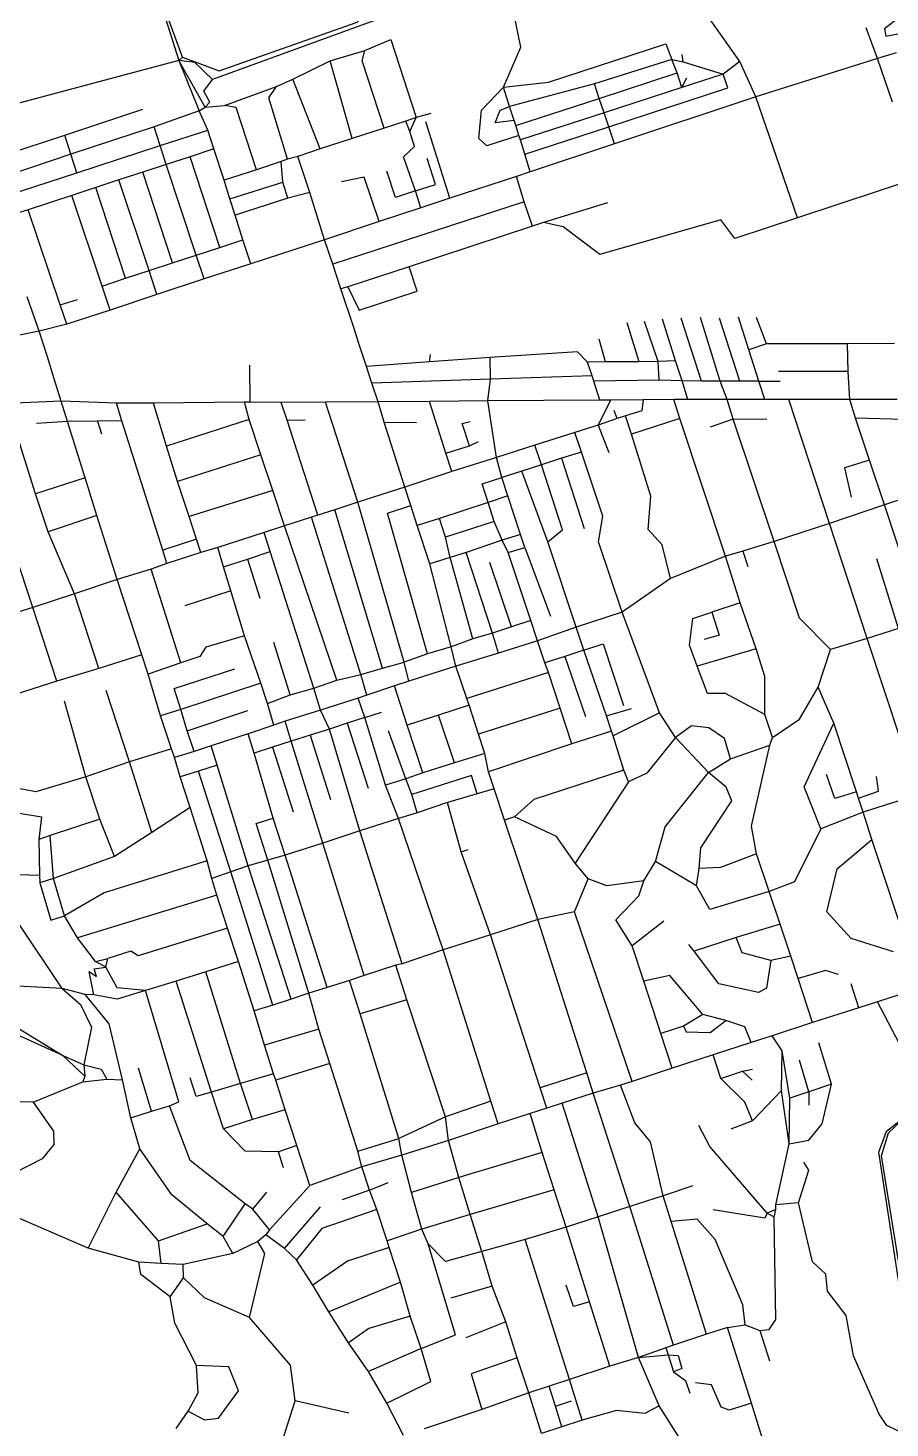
# Model space of a CAD drawing. Header units: metres. Extents: x 609554 to 651406, y 4826501 to 4857446.
# Drawn here: x 621570 to 623561, y 4833481 to 4836714 of the extents above; entities that cross this region are included whole.
import ezdxf

# ---------------------------------------------------------------- set-up
doc = ezdxf.new("R2010")
doc.units = ezdxf.units.M

msp = doc.modelspace()

# ---------------------------------------------------------------- linework, layer by layer
at = {"layer": 'ROADS'}
for points in [[(621845.3, 4836867.2), (621918.2, 4836639.3)], [(621926.6, 4836646.9), (621845.3, 4836867.2)], [(623213.8, 4836636.4), (623144.8, 4836733.6), (623113.9, 4836881.4)], [(621926.6, 4836646.9), (622010.8, 4836615), (622330.2, 4836727.6), (622402.1, 4836795.6)], [(622439.2, 4836771.8), (622431.8, 4836753.8), (621995.8, 4836595)], [(622668.1, 4836577.5), (622708.1, 4836670), (622690.2, 4836755.8)], [(623582.5, 4836739), (623547.9, 4836712.4), (623550.6, 4836695.2), (623606.3, 4836706.1)], [(623531.3, 4836643.9), (623505.6, 4836714.6)], [(622267.3, 4836638.1), (622347.9, 4836662.1)], [(622392.2, 4836483), (622341.2, 4836638.5), (622347.9, 4836662.1)], [(622347.9, 4836662.1), (622407.8, 4836687.2), (622465.8, 4836507.4)], [(622668.1, 4836577.5), (622772.1, 4836589), (623042.5, 4836677.1), (623056.6, 4836641.6)], [(621918.2, 4836639.3), (621427.1, 4836507.8)], [(621918.2, 4836639.3), (621926.6, 4836646.9)], [(621995.8, 4836595), (621954.9, 4836634.4), (621918.2, 4836639.3)], [(621978.6, 4836531.5), (621918.2, 4836639.3)], [(621918.2, 4836639.3), (621965.1, 4836522.5)], [(622181.3, 4836596.1), (622267.3, 4836638.1)], [(622318.1, 4836459.1), (622267.3, 4836638.1)], [(623056.6, 4836641.6), (622877.9, 4836584.7)], [(623069, 4836610.3), (623056.6, 4836641.6)], [(623056.6, 4836641.6), (623082.6, 4836636)], [(623082.6, 4836636), (623080.6, 4836652.8)], [(623082.6, 4836636), (623175.5, 4836607.7)], [(623213.8, 4836636.4), (623175.5, 4836607.7)], [(623250.7, 4836555), (623213.8, 4836636.4)], [(623531.3, 4836643.9), (623250.7, 4836555)], [(623574.9, 4836656.9), (623531.3, 4836643.9)], [(623566, 4836543), (623531.3, 4836643.9)], [(621978.6, 4836531.5), (621989.8, 4836542.6), (621975.5, 4836568.3), (621995.8, 4836595)], [(622143.7, 4836579), (622181.3, 4836596.1)], [(622244.1, 4836435), (622181.3, 4836596.1)], [(622889.1, 4836551.5), (623069, 4836610.3)], [(622911.1, 4836486.1), (623185.8, 4836576), (623175.5, 4836607.7)], [(623079.8, 4836576.9), (623069, 4836610.3)], [(623175.5, 4836607.7), (623079.8, 4836576.9)], [(623079.8, 4836576.9), (623091.5, 4836598.6)], [(622023.7, 4836534.8), (622143.7, 4836579)], [(622169.2, 4836410.7), (622125.8, 4836552.6), (622143.7, 4836579)], [(622703.3, 4836465.8), (622629.5, 4836441.9), (622610.7, 4836458.7), (622617.1, 4836524.3), (622668.1, 4836577.5)], [(622681.8, 4836533), (622668.1, 4836577.5)], [(622877.9, 4836584.7), (622681.8, 4836533)], [(622889.1, 4836551.5), (622877.9, 4836584.7)], [(623079.8, 4836576.9), (622900.3, 4836518.3)], [(621965.1, 4836522.5), (621978.6, 4836531.5)], [(621978.6, 4836531.5), (622023.7, 4836534.8)], [(622097.1, 4836386.5), (622050.5, 4836530.4), (622023.7, 4836534.8)], [(622692.5, 4836500.3), (622648.4, 4836494.6), (622660, 4836523.9), (622681.8, 4836533)], [(622692.5, 4836500.3), (622681.8, 4836533)], [(622696.4, 4836488.8), (622889.1, 4836551.5)], [(622900.3, 4836518.3), (622889.1, 4836551.5)], [(623250.7, 4836555), (622924.5, 4836446.1)], [(623346.9, 4836275.8), (623250.7, 4836555)], [(621654.4, 4836466.8), (621834.6, 4836526.2)], [(621965.1, 4836522.5), (621861.2, 4836485.8)], [(621985, 4836478.2), (621965.1, 4836522.5)], [(622441.9, 4836499), (622392.2, 4836483)], [(622465.8, 4836507.4), (622441.9, 4836499)], [(622451.5, 4836475.1), (622441.9, 4836499)], [(622451.5, 4836475.1), (622465.8, 4836507.4)], [(622499.9, 4836516.5), (622465.8, 4836507.4)], [(622543.9, 4836321.1), (622488.5, 4836497.5)], [(622696.4, 4836488.8), (622692.5, 4836500.3)], [(622900.3, 4836518.3), (622706.9, 4836455.4)], [(622911.1, 4836486.1), (622900.3, 4836518.3)], [(621518.6, 4836422.1), (621654.4, 4836466.8)], [(621668.6, 4836422.8), (621654.4, 4836466.8)], [(621861.2, 4836485.8), (621668.6, 4836422.8)], [(621875, 4836442.4), (621861.2, 4836485.8)], [(621875, 4836442.4), (621985, 4836478.2)], [(621998.9, 4836434.8), (621985, 4836478.2)], [(622392.2, 4836483), (622318.1, 4836459.1)], [(622464.3, 4836337.7), (622436.5, 4836416.3), (622462.1, 4836440.6), (622451.5, 4836475.1)], [(622703.3, 4836465.8), (622696.4, 4836488.8)], [(622706.9, 4836455.4), (622703.3, 4836465.8)], [(622717.4, 4836422.4), (622911.1, 4836486.1)], [(622924.5, 4836446.1), (622911.1, 4836486.1)], [(621682.6, 4836379.6), (621875, 4836442.4)], [(621889.1, 4836398.5), (621875, 4836442.4)], [(621998.9, 4836434.8), (621944.3, 4836416.8)], [(622022.6, 4836362.3), (621998.9, 4836434.8)], [(622244.1, 4836435), (622193.1, 4836417.1)], [(622318.1, 4836459.1), (622244.1, 4836435)], [(622717.4, 4836422.4), (622706.9, 4836455.4)], [(622924.5, 4836446.1), (622729.3, 4836381.8)], [(621668.6, 4836422.8), (621476.9, 4836357.9)], [(621682.6, 4836379.6), (621668.6, 4836422.8)], [(621944.3, 4836416.8), (621889.1, 4836398.5)], [(622012.7, 4836207.1), (621944.3, 4836416.8)], [(622154.2, 4836405.9), (622097.1, 4836386.5)], [(622169.2, 4836410.7), (622154.2, 4836405.9)], [(622158.1, 4836357.6), (622154.2, 4836405.9)], [(622193.1, 4836417.1), (622169.2, 4836410.7)], [(622220.5, 4836334.4), (622193.1, 4836417.1)], [(622464.3, 4836337.7), (622510.8, 4836352.8), (622491.5, 4836412.9)], [(622729.3, 4836381.8), (622717.4, 4836422.4)], [(621490.2, 4836317.1), (621682.6, 4836379.6)], [(621834.5, 4836380.8), (621779.5, 4836363.2)], [(621889.1, 4836398.5), (621834.5, 4836380.8)], [(621903.6, 4836171.5), (621834.5, 4836380.8)], [(621958, 4836189.7), (621889.1, 4836398.5)], [(622097.1, 4836386.5), (622022.6, 4836362.3)], [(622380.9, 4836267.2), (622346.1, 4836369.2), (622293.5, 4836358.5)], [(622464.3, 4836337.7), (622418.6, 4836322.4), (622398.3, 4836383.7)], [(622697.9, 4836371.3), (622543.9, 4836321.1)], [(622729.3, 4836381.8), (622697.9, 4836371.3)], [(622715.6, 4836312.7), (622697.9, 4836371.3)], [(623626.5, 4836367.8), (623346.9, 4836275.8)], [(621726.3, 4836345.4), (621671.1, 4836327)], [(621779.5, 4836363.2), (621726.3, 4836345.4)], [(621795.1, 4836136.1), (621726.3, 4836345.4)], [(621849.5, 4836154.1), (621779.5, 4836363.2)], [(622035.5, 4836319.4), (622022.6, 4836362.3)], [(622035.5, 4836319.4), (622158.1, 4836357.6)], [(622170.1, 4836320.8), (622158.1, 4836357.6)], [(622220.5, 4836334.4), (622170.1, 4836320.8)], [(622254.1, 4836225), (622220.5, 4836334.4)], [(622477, 4836299), (622464.3, 4836337.7)], [(621671.1, 4836327), (621570.3, 4836294.2)], [(621740.6, 4836118), (621671.1, 4836327)], [(622048.4, 4836281.4), (622035.5, 4836319.4)], [(622170.1, 4836320.8), (622048.4, 4836281.4)], [(622715.6, 4836312.7), (622273.6, 4836168.5)], [(622543.9, 4836321.1), (622477, 4836299)], [(622735.2, 4836256.1), (622715.6, 4836312.7)], [(622907.8, 4836310.2), (622760.5, 4836264.6)], [(621570.3, 4836294.2), (621504.3, 4836274.3)], [(621644, 4836074.4), (621570.3, 4836294.2)], [(622066, 4836224.6), (622048.4, 4836281.4)], [(622477, 4836299), (622380.9, 4836267.2)], [(623346.9, 4836275.8), (623201.8, 4836227.5), (623169.6, 4836271.2), (622890.2, 4836190.9), (622805.3, 4836254.9), (622760.5, 4836264.6)], [(622380.9, 4836267.2), (622254.1, 4836225)], [(622735.2, 4836256.1), (622449.8, 4836162.6)], [(622760.5, 4836264.6), (622735.2, 4836256.1)], [(621958, 4836189.7), (622012.7, 4836207.1)], [(622012.7, 4836207.1), (622066, 4836224.6)], [(622084, 4836169.2), (622066, 4836224.6)], [(622254.1, 4836225), (622084, 4836169.2)], [(622273.6, 4836168.5), (622254.1, 4836225)], [(621903.6, 4836171.5), (621958, 4836189.7)], [(621976.4, 4836134.5), (621958, 4836189.7)], [(621795.1, 4836136.1), (621849.5, 4836154.1)], [(621849.5, 4836154.1), (621903.6, 4836171.5)], [(621867.4, 4836098.3), (621849.5, 4836154.1)], [(622084, 4836169.2), (621976.4, 4836134.5)], [(622292.3, 4836111.7), (622273.6, 4836168.5)], [(622308.6, 4836116.5), (622334.5, 4836062.1), (622468.3, 4836106.3), (622449.8, 4836162.6)], [(622449.8, 4836162.6), (622308.6, 4836116.5)], [(621740.6, 4836118), (621795.1, 4836136.1)], [(621759.3, 4836062.1), (621740.6, 4836118)], [(621976.4, 4836134.5), (621867.4, 4836098.3)], [(622308.6, 4836116.5), (622292.3, 4836111.7)], [(622322.1, 4836022.4), (622292.3, 4836111.7)], [(621595.7, 4836014.1), (621567.5, 4836093.4)], [(621644, 4836074.4), (621684, 4836087)], [(621867.4, 4836098.3), (621759.3, 4836062.1)], [(621659, 4836029.7), (621644, 4836074.4)], [(621759.3, 4836062.1), (621659, 4836029.7)], [(623125.1, 4835898.3), (623078.4, 4836043.8)], [(623168.6, 4835898), (623122.8, 4836045.3)], [(623213.5, 4835898.4), (623167, 4836043.9)], [(623234.2, 4835971.1), (623210.4, 4836045.8)], [(623275.4, 4835984.2), (623252.4, 4836045.4)], [(621595.7, 4836014.1), (621527.4, 4836000.1)], [(621659, 4836029.7), (621595.7, 4836014.1)], [(621615.5, 4835951.9), (621595.7, 4836014.1)], [(622333.3, 4835987.9), (622322.1, 4836022.4)], [(622981.5, 4835943.2), (622953.8, 4836033.1)], [(623025.1, 4835943.7), (622993.4, 4836036.3)], [(623065.4, 4835945.1), (623035.2, 4836041.5)], [(622351.2, 4835932.5), (622333.3, 4835987.9)], [(622903.7, 4835942.7), (622888.9, 4835995.7)], [(623275.4, 4835984.2), (623234.2, 4835971.1)], [(623462.7, 4835984.8), (623275.4, 4835984.2)], [(623571, 4835985.4), (623462.7, 4835984.8)], [(623464.1, 4835920.7), (623462.7, 4835984.8)], [(621626.5, 4835915.9), (621615.5, 4835951.9)], [(622497, 4835943.2), (622499.5, 4835959.9)], [(622636.8, 4835953.1), (622497, 4835943.2)], [(622862.2, 4835942.5), (622838.8, 4835966.3), (622636.8, 4835953.1)], [(622637.5, 4835902.6), (622636.8, 4835953.1)], [(623257.5, 4835898.3), (623234.2, 4835971.1)], [(621646.3, 4835852.2), (621626.5, 4835915.9)], [(622082.7, 4835849.8), (622082.1, 4835935.7)], [(622497, 4835943.2), (622351.2, 4835932.5)], [(622363.7, 4835893.9), (622351.2, 4835932.5)], [(622903.7, 4835942.7), (622862.2, 4835942.5)], [(622872.6, 4835910.8), (622862.2, 4835942.5)], [(622981.5, 4835943.2), (622903.7, 4835942.7)], [(623025.1, 4835943.7), (622981.5, 4835943.2)], [(623065.4, 4835945.1), (623025.1, 4835943.7)], [(623027.5, 4835900.4), (623025.1, 4835943.7)], [(623080.6, 4835899.3), (623065.4, 4835945.1)], [(623464.1, 4835920.7), (623303.1, 4835920.4)], [(623468, 4835856.3), (623464.1, 4835920.7)], [(622637.5, 4835902.6), (622363.7, 4835893.9)], [(622378.1, 4835850.5), (622363.7, 4835893.9)], [(622631.8, 4835852.8), (622637.5, 4835902.6)], [(622872.6, 4835910.8), (622637.5, 4835902.6)], [(622876.5, 4835898.7), (622872.6, 4835910.8)], [(623027.5, 4835900.4), (622876.5, 4835898.7)], [(622890.3, 4835854.3), (622876.5, 4835898.7)], [(623080.6, 4835899.3), (623027.5, 4835900.4)], [(623093.2, 4835855.9), (623080.6, 4835899.3)], [(623125.1, 4835898.3), (623080.6, 4835899.3)], [(623168.6, 4835898), (623125.1, 4835898.3)], [(623213.5, 4835898.4), (623168.6, 4835898)], [(623184.2, 4835856.1), (623168.6, 4835898)], [(623257.5, 4835898.3), (623213.5, 4835898.4)], [(623257.5, 4835898.3), (623306.6, 4835898.5)], [(623271.4, 4835856.2), (623257.5, 4835898.3)], [(621646.3, 4835852.2), (621521.8, 4835846.7)], [(621773.7, 4835847.7), (621646.3, 4835852.2)], [(621660.9, 4835805.2), (621646.3, 4835852.2)], [(622070, 4835849.8), (621859.1, 4835847.4)], [(622080.1, 4835809.8), (622070, 4835849.8)], [(622082.7, 4835849.8), (622070, 4835849.8)], [(622154.5, 4835849.1), (622082.7, 4835849.8)], [(622256.7, 4835850), (622154.5, 4835849.1)], [(622167.9, 4835808.4), (622154.5, 4835849.1)], [(622378.1, 4835850.5), (622256.7, 4835850)], [(622331.7, 4835618.8), (622256.7, 4835850)], [(622496.9, 4835851.7), (622378.1, 4835850.5)], [(622392, 4835803.3), (622378.1, 4835850.5)], [(622631.8, 4835852.8), (622496.9, 4835851.7)], [(622534.3, 4835732.1), (622496.9, 4835851.7)], [(622890.3, 4835854.3), (622631.8, 4835852.8)], [(622651.4, 4835721.8), (622631.8, 4835852.8)], [(622886.2, 4835796.9), (622916, 4835854.3)], [(622916, 4835854.3), (622890.3, 4835854.3)], [(622990.3, 4835855.2), (622916, 4835854.3)], [(622990.3, 4835855.2), (622987.1, 4835829.7), (622949.9, 4835818)], [(623060.9, 4835855.8), (622990.3, 4835855.2)], [(623093.2, 4835855.9), (623060.9, 4835855.8)], [(623075.2, 4835811.9), (623060.9, 4835855.8)], [(623184.2, 4835856.1), (623093.2, 4835855.9)], [(623271.4, 4835856.2), (623184.2, 4835856.1)], [(623198.1, 4835810.3), (623184.2, 4835856.1)], [(623326.6, 4835856.1), (623271.4, 4835856.2)], [(623468, 4835856.3), (623326.6, 4835856.1)], [(623420.6, 4835569.6), (623326.6, 4835856.1)], [(623480.6, 4835812.8), (623468, 4835856.3)], [(623577.2, 4835856.2), (623468, 4835856.3)], [(621586.9, 4835638.5), (621521.8, 4835846.7)], [(621859.1, 4835847.4), (621773.7, 4835847.7)], [(621786.7, 4835806.4), (621773.7, 4835847.7)], [(621889.3, 4835748.5), (621859.1, 4835847.4)], [(622930.2, 4835812.1), (622923.8, 4835830.5)], [(622949.9, 4835818), (622930.2, 4835812.1)], [(622963.5, 4835775.8), (622949.9, 4835818)], [(621580.5, 4835376), (621443.1, 4835794.6)], [(621660.9, 4835805.2), (621588.9, 4835800.6)], [(621730.3, 4835805.9), (621660.9, 4835805.2)], [(621701.9, 4835675.3), (621660.9, 4835805.2)], [(621786.7, 4835806.4), (621730.3, 4835805.9)], [(621730.3, 4835805.9), (621739.5, 4835776.4)], [(621880.7, 4835508.1), (621786.7, 4835806.4)], [(622080.1, 4835809.8), (621889.3, 4835748.5)], [(622107, 4835728.5), (622080.1, 4835809.8)], [(622167.9, 4835808.4), (622209.8, 4835809)], [(622239, 4835588.9), (622167.9, 4835808.4)], [(622392, 4835803.3), (622467.2, 4835802.8)], [(622440.2, 4835653.8), (622392, 4835803.3)], [(622589, 4835749.4), (622572.7, 4835800.3), (622590.9, 4835805.4)], [(622886.2, 4835796.9), (622832.7, 4835780.1)], [(622930.2, 4835812.1), (622886.2, 4835796.9)], [(622886.2, 4835796.9), (622911.4, 4835733.5)], [(623075.2, 4835811.9), (622963.5, 4835775.8)], [(623180.2, 4835494), (623075.2, 4835811.9)], [(623198.1, 4835810.3), (623145.2, 4835792)], [(623198.1, 4835810.3), (623276.3, 4835811.7)], [(623292.9, 4835528.2), (623198.1, 4835810.3)], [(623513.3, 4835715.9), (623480.6, 4835812.8)], [(623592.5, 4835809.5), (623480.6, 4835812.8)], [(622589, 4835749.4), (622609.8, 4835759.2)], [(622832.7, 4835780.1), (622740.3, 4835750.3)], [(622848.2, 4835734.6), (622832.7, 4835780.1)], [(623053.8, 4835442.5), (623034.2, 4835520.7), (623002.2, 4835555.5), (623008.5, 4835632.5), (622963.5, 4835775.8)], [(621915, 4835666.4), (621889.3, 4835748.5)], [(622107, 4835728.5), (621915, 4835666.4)], [(622135.3, 4835646), (622107, 4835728.5)], [(622534.3, 4835732.1), (622589, 4835749.4)], [(622548.2, 4835689.6), (622534.3, 4835732.1)], [(622651.4, 4835721.8), (622548.2, 4835689.6)], [(622740.3, 4835750.3), (622651.4, 4835721.8)], [(622664.2, 4835675.9), (622651.4, 4835721.8)], [(622755.3, 4835705.5), (622740.3, 4835750.3)], [(622802, 4835720.3), (622755.3, 4835705.5)], [(622848.2, 4835734.6), (622802, 4835720.3)], [(622802, 4835720.3), (622854.3, 4835558.3)], [(622942.3, 4835364.6), (622887.4, 4835527), (622897.4, 4835586.4), (622848.2, 4835734.6)], [(622548.2, 4835689.6), (622440.2, 4835653.8)], [(622710.3, 4835690.8), (622664.2, 4835675.9)], [(622755.3, 4835705.5), (622710.3, 4835690.8)], [(622770.5, 4835527.3), (622710.3, 4835690.8)], [(622770.5, 4835527.3), (622803.9, 4835554.9), (622755.3, 4835705.5)], [(623513.3, 4835715.9), (623455.1, 4835697.9), (623471.2, 4835630.8)], [(623548, 4835612.8), (623513.3, 4835715.9)], [(621701.9, 4835675.3), (621586.9, 4835638.5)], [(621728.8, 4835587.8), (621701.9, 4835675.3)], [(621941.7, 4835585.7), (621915, 4835666.4)], [(622632.3, 4835618.5), (622618.6, 4835661.1), (622664.2, 4835675.9)], [(622678.2, 4835633.2), (622664.2, 4835675.9)], [(621616.1, 4835550.3), (621586.9, 4835638.5)], [(622135.3, 4835646), (621941.7, 4835585.7)], [(622161.9, 4835564), (622135.3, 4835646)], [(622440.2, 4835653.8), (622331.7, 4835618.8)], [(622454, 4835610.9), (622440.2, 4835653.8)], [(622678.2, 4835633.2), (622632.3, 4835618.5)], [(622707.4, 4835544.2), (622678.2, 4835633.2)], [(623602, 4835630.1), (623548, 4835612.8)], [(622278.1, 4835601.5), (622239, 4835588.9)], [(622331.7, 4835618.8), (622278.1, 4835601.5)], [(622388.6, 4835235.7), (622278.1, 4835601.5)], [(622438.2, 4835249.2), (622331.7, 4835618.8)], [(622492.6, 4835268.4), (622400, 4835593.5), (622454, 4835610.9)], [(622468.6, 4835564.7), (622454, 4835610.9)], [(622632.3, 4835618.5), (622520, 4835581.1)], [(622646.5, 4835574.4), (622632.3, 4835618.5)], [(623548, 4835612.8), (623420.6, 4835569.6)], [(623636.6, 4835344.8), (623548, 4835612.8)], [(621728.8, 4835587.8), (621616.1, 4835550.3)], [(621775.3, 4835440.5), (621728.8, 4835587.8)], [(621958.7, 4835533.2), (621941.7, 4835585.7)], [(622161.9, 4835564), (622115.3, 4835548.8)], [(622224.2, 4835584.2), (622161.9, 4835564)], [(622283, 4835208), (622161.9, 4835564)], [(622239, 4835588.9), (622224.2, 4835584.2)], [(622338.5, 4835221.1), (622224.2, 4835584.2)], [(622520, 4835581.1), (622468.6, 4835564.7)], [(622497.7, 4835476.8), (622468.6, 4835564.7)], [(622534.1, 4835538), (622520, 4835581.1)], [(622646.5, 4835574.4), (622534.1, 4835538)], [(622665.1, 4835530.8), (622646.5, 4835574.4)], [(623420.6, 4835569.6), (623292.9, 4835528.2)], [(623508, 4835304.1), (623420.6, 4835569.6)], [(621677, 4835407.1), (621616.1, 4835550.3)], [(621958.7, 4835533.2), (621880.7, 4835508.1)], [(621968.5, 4835503), (621958.7, 4835533.2)], [(622115.3, 4835548.8), (622008.1, 4835514.1)], [(622129.3, 4835504.8), (622115.3, 4835548.8)], [(622544.9, 4835491.4), (622534.1, 4835538)], [(622665.1, 4835530.8), (622581.3, 4835502.8)], [(622707.4, 4835544.2), (622665.1, 4835530.8)], [(622678.9, 4835502.5), (622665.1, 4835530.8)], [(622716.9, 4835513.9), (622707.4, 4835544.2)], [(622835.6, 4835330.3), (622770.5, 4835527.3)], [(623292.9, 4835528.2), (623220.4, 4835505.8)], [(623422.9, 4835278.4), (623351.4, 4835351.1), (623292.9, 4835528.2)], [(621890.4, 4835477.3), (621880.7, 4835508.1)], [(621968.5, 4835503), (621890.4, 4835477.3)], [(622008.1, 4835514.1), (621968.5, 4835503)], [(622021.5, 4835469.7), (622008.1, 4835514.1)], [(622076.7, 4835487.2), (622129.3, 4835504.8)], [(622229.7, 4835189), (622129.3, 4835504.8)], [(622581.3, 4835502.8), (622544.9, 4835491.4)], [(622642.2, 4835316.5), (622581.3, 4835502.8)], [(622678.9, 4835502.5), (622716.9, 4835513.9)], [(622731.1, 4835345.3), (622678.9, 4835502.5)], [(622716.9, 4835513.9), (622776.7, 4835355.8)], [(623180.2, 4835494), (623053.8, 4835442.5)], [(623220.4, 4835505.8), (623180.2, 4835494)], [(623214.3, 4835386.7), (623180.2, 4835494)], [(623220.4, 4835505.8), (623232.4, 4835470.2)], [(621854.3, 4835464.2), (621775.3, 4835440.5)], [(621890.4, 4835477.3), (621854.3, 4835464.2)], [(621922.7, 4835247.9), (621854.3, 4835464.2)], [(622021.5, 4835469.7), (622076.7, 4835487.2)], [(622038.3, 4835414.5), (622021.5, 4835469.7)], [(622076.7, 4835487.2), (622105, 4835397)], [(622544.9, 4835491.4), (622497.7, 4835476.8)], [(622547, 4835284.5), (622497.7, 4835476.8)], [(622597.1, 4835303.3), (622544.9, 4835491.4)], [(622686.2, 4835331), (622636.1, 4835479.6)], [(623580.5, 4835327.1), (623530, 4835488.1)], [(621775.3, 4835440.5), (621677, 4835407.1)], [(621832.8, 4835266), (621775.3, 4835440.5)], [(623053.8, 4835442.5), (622942.3, 4835364.6)], [(621677, 4835407.1), (621580.5, 4835376)], [(621733.1, 4835234.4), (621677, 4835407.1)], [(622038.3, 4835414.5), (621931.7, 4835379.6)], [(622069.8, 4835310.4), (622038.3, 4835414.5)], [(621580.5, 4835376), (621534.1, 4835361.4)], [(621636.4, 4835205.7), (621580.5, 4835376)], [(622942.3, 4835364.6), (622835.6, 4835330.3)], [(623028, 4835132.2), (622942.3, 4835364.6)], [(623115.2, 4835240.4), (623097.6, 4835288.4), (623104.9, 4835350), (623149, 4835364.8)], [(623149, 4835364.8), (623166.3, 4835311.9), (623131.6, 4835301.9)], [(623214.3, 4835386.7), (623149, 4835364.8)], [(623251.1, 4835279.9), (623214.3, 4835386.7)], [(622731.1, 4835345.3), (622686.2, 4835331)], [(622746.1, 4835298.3), (622731.1, 4835345.3)], [(622069.8, 4835310.4), (621980.6, 4835284), (621966.4, 4835262.8), (621922.7, 4835247.9)], [(622107.7, 4835200.8), (622069.8, 4835310.4)], [(622597.1, 4835303.3), (622547, 4835284.5)], [(622642.2, 4835316.5), (622597.1, 4835303.3)], [(622686.2, 4835331), (622642.2, 4835316.5)], [(622656.5, 4835270.3), (622642.2, 4835316.5)], [(622835.6, 4835330.3), (622746.1, 4835298.3)], [(622853.7, 4835277.5), (622835.6, 4835330.3)], [(623508, 4835304.1), (623422.9, 4835278.4)], [(623580.5, 4835327.1), (623508, 4835304.1)], [(623626.8, 4834943.9), (623508, 4835304.1)], [(622175.4, 4835173.6), (622137.2, 4835294.7)], [(622492.6, 4835268.4), (622438.2, 4835249.2)], [(622547, 4835284.5), (622492.6, 4835268.4)], [(622557.8, 4835240), (622547, 4835284.5)], [(622656.5, 4835270.3), (622557.8, 4835240)], [(622746.1, 4835298.3), (622656.5, 4835270.3)], [(622763.3, 4835247.7), (622746.1, 4835298.3)], [(622853.7, 4835277.5), (622809.5, 4835262.2)], [(622853.7, 4835277.5), (622897.9, 4835291.4), (622944.7, 4835149.4)], [(622905.5, 4835125.1), (622853.7, 4835277.5)], [(623251.1, 4835279.9), (623115.2, 4835240.4)], [(623271.2, 4835128.2), (623271.6, 4835216.2), (623251.1, 4835279.9)], [(623394.6, 4835191.7), (623422.9, 4835278.4)], [(621832.8, 4835266), (621733.1, 4835234.4)], [(621846.8, 4835221.5), (621832.8, 4835266)], [(621922.7, 4835247.9), (621846.8, 4835221.5)], [(622338.5, 4835221.1), (622388.6, 4835235.7)], [(622388.6, 4835235.7), (622438.2, 4835249.2)], [(622449.1, 4835205.8), (622438.2, 4835249.2)], [(622557.8, 4835240), (622449.1, 4835205.8)], [(622583.2, 4835165.2), (622557.8, 4835240)], [(622809.5, 4835262.2), (622763.3, 4835247.7)], [(622771.5, 4835225.2), (622763.3, 4835247.7)], [(622809.5, 4835262.2), (622857.3, 4835123.9)], [(623271.2, 4835128.2), (623180.8, 4835177.2), (623139.1, 4835177), (623115.2, 4835240.4)], [(621636.4, 4835205.7), (621542, 4835175.8)], [(621733.1, 4835234.4), (621636.4, 4835205.7)], [(621875.7, 4835125.2), (621846.8, 4835221.5)], [(621922.4, 4835140.4), (621906.9, 4835188.7), (622047.2, 4835233.8)], [(622229.7, 4835189), (622283, 4835208)], [(622283, 4835208), (622338.5, 4835221.1)], [(622352.5, 4835173.4), (622338.5, 4835221.1)], [(622449.1, 4835205.8), (622416.4, 4835195)], [(622771.5, 4835225.2), (622583.2, 4835165.2)], [(622798.4, 4835143.3), (622771.5, 4835225.2)], [(621803.7, 4835019.1), (621749.9, 4835184.3)], [(622107.7, 4835200.8), (621922.4, 4835140.4)], [(622122.4, 4835154.2), (622107.7, 4835200.8)], [(622122.4, 4835154.2), (622175.4, 4835173.6)], [(622175.4, 4835173.6), (622229.7, 4835189)], [(622245.4, 4835138.3), (622229.7, 4835189)], [(622352.5, 4835173.4), (622332.5, 4835165.9)], [(622416.4, 4835195), (622352.5, 4835173.4)], [(622445.7, 4835104), (622416.4, 4835195)], [(623289.2, 4835075.8), (623351.3, 4835118.1), (623394.6, 4835191.7)], [(623430.6, 4835108.7), (623394.6, 4835191.7)], [(621703, 4834984.8), (621653.8, 4835159.7)], [(621922.4, 4835140.4), (621875.7, 4835125.2)], [(621937.6, 4835090.5), (621922.4, 4835140.4)], [(621937.6, 4835090.5), (622077.7, 4835138)], [(622137.6, 4835103.9), (622122.4, 4835154.2)], [(622245.4, 4835138.3), (622163.2, 4835113.2)], [(622332.5, 4835165.9), (622245.4, 4835138.3)], [(622265.7, 4835094.9), (622245.4, 4835138.3)], [(622347.2, 4835121.4), (622332.5, 4835165.9)], [(622588.4, 4835149.8), (622518, 4835127)], [(622588.4, 4835149.8), (622583.2, 4835165.2)], [(622610.1, 4835083), (622588.4, 4835149.8)], [(622798.4, 4835143.3), (622610.1, 4835083)], [(622825.5, 4835060.7), (622798.4, 4835143.3)], [(622905.5, 4835125.1), (622963.3, 4835142.6)], [(621900.8, 4835049.5), (621875.7, 4835125.2)], [(622163.2, 4835113.2), (622137.6, 4835103.9)], [(622177.3, 4835066.7), (622163.2, 4835113.2)], [(622306.4, 4835108.2), (622265.7, 4835094.9)], [(622347.2, 4835121.4), (622306.4, 4835108.2)], [(622306.4, 4835108.2), (622355.3, 4834958.1)], [(622347.2, 4835121.4), (622386.4, 4835133.9)], [(622395.5, 4834965.2), (622347.2, 4835121.4)], [(622518, 4835127), (622445.7, 4835104)], [(622554.5, 4835017.2), (622518, 4835127)], [(622917.1, 4835089.7), (622905.5, 4835125.1)], [(623028, 4835132.2), (622920.9, 4835079.4)], [(623065, 4835075.2), (623028, 4835132.2)], [(623289.2, 4835075.8), (623271.2, 4835128.2)], [(623400.8, 4834864.5), (623362.3, 4834961.2), (623430.6, 4835108.7)], [(623482.9, 4834950.3), (623430.6, 4835108.7)], [(621953.4, 4835043.1), (621937.6, 4835090.5)], [(622078.1, 4835083.9), (621992.6, 4835056.3)], [(622137.6, 4835103.9), (622078.1, 4835083.9)], [(622091.9, 4835038.9), (622078.1, 4835083.9)], [(622221.6, 4835080.7), (622177.3, 4835066.7)], [(622265.7, 4835094.9), (622221.6, 4835080.7)], [(622221.6, 4835080.7), (622268.6, 4834932)], [(622336.2, 4834860), (622265.7, 4835094.9)], [(622442.1, 4834980.1), (622402.6, 4835091.2)], [(622481.6, 4834994), (622445.7, 4835104)], [(622624.4, 4835038.1), (622610.1, 4835083)], [(622917.1, 4835089.7), (622825.5, 4835060.7)], [(622920.9, 4835079.4), (622917.1, 4835089.7)], [(622945.4, 4834999.7), (622920.9, 4835079.4)], [(623065, 4835075.2), (622999.2, 4834992.9), (622956.9, 4834973.4)], [(623191.9, 4835025.8), (623178.2, 4835073.2), (623142, 4835097.5), (623102.1, 4835102.6), (623065, 4835075.2)], [(623141.5, 4834994.4), (623065, 4835075.2)], [(623283.1, 4835057.4), (623289.2, 4835075.8)], [(621900.8, 4835049.5), (621803.7, 4835019.1)], [(621907.8, 4835029.1), (621900.8, 4835049.5)], [(621953.4, 4835043.1), (621907.8, 4835029.1)], [(621992.6, 4835056.3), (621953.4, 4835043.1)], [(622006.7, 4835011.4), (621992.6, 4835056.3)], [(622134.5, 4835053.3), (622091.9, 4835038.9)], [(622177.3, 4835066.7), (622134.5, 4835053.3)], [(622134.5, 4835053.3), (622182, 4834903.5)], [(622250.3, 4834831.6), (622177.3, 4835066.7)], [(622825.5, 4835060.7), (622633.4, 4834996.1)], [(623191.9, 4835025.8), (623283.1, 4835057.4)], [(623252.5, 4834806.9), (623240.7, 4834870.9), (623283.1, 4835057.4)], [(621803.7, 4835019.1), (621703, 4834984.8)], [(621855.5, 4834856.4), (621803.7, 4835019.1)], [(621921.3, 4834984.5), (621907.8, 4835029.1)], [(622006.7, 4835011.4), (621963.4, 4834997.4)], [(622078.3, 4834779), (622006.7, 4835011.4)], [(622135.8, 4834889), (622091.9, 4835038.9)], [(622554.5, 4835017.2), (622481.6, 4834994)], [(622624.4, 4835038.1), (622554.5, 4835017.2)], [(622633.4, 4834996.1), (622624.4, 4835038.1)], [(623141.5, 4834994.4), (623191.9, 4835025.8)], [(621703, 4834984.8), (621587.7, 4834949.9), (621550.5, 4834957.1)], [(621735.3, 4834886.7), (621703, 4834984.8)], [(621963.4, 4834997.4), (621921.3, 4834984.5)], [(621944, 4834914), (621921.3, 4834984.5)], [(622038.1, 4834765), (621963.4, 4834997.4)], [(622442.1, 4834980.1), (622395.5, 4834965.2)], [(622481.6, 4834994), (622442.1, 4834980.1)], [(622455.8, 4834944), (622442.1, 4834980.1)], [(622607.4, 4834945.3), (622593.6, 4834987.5), (622455.8, 4834944)], [(622645.9, 4834956.7), (622633.4, 4834996.1)], [(622945.4, 4834999.7), (622738.2, 4834932.6), (622692.9, 4834892.2)], [(622956.9, 4834973.4), (622945.4, 4834999.7)], [(623018.6, 4834789.4), (623041.4, 4834869.4), (623141.5, 4834994.4)], [(623119.9, 4834772.8), (623123.8, 4834820.3), (623195.1, 4834929.4), (623182.2, 4834961.1), (623141.5, 4834994.4)], [(623482.9, 4834950.3), (623433.2, 4834934.3), (623414.2, 4834989.7)], [(623487.7, 4834935.5), (623534.2, 4834951.4), (623529.1, 4834985.5)], [(622425.1, 4834888.3), (622395.5, 4834965.2)], [(622468.8, 4834901.8), (622455.8, 4834944)], [(622607.4, 4834945.3), (622538.4, 4834925.1)], [(622645.9, 4834956.7), (622607.4, 4834945.3)], [(622670.3, 4834884.2), (622645.9, 4834956.7)], [(622956.9, 4834973.4), (622833.3, 4834785.3)], [(623487.7, 4834935.5), (623482.9, 4834950.3)], [(623626.8, 4834943.9), (623498.5, 4834902.8)], [(621944, 4834914), (621855.5, 4834856.4)], [(621983.2, 4834790.4), (621944, 4834914)], [(622538.4, 4834925.1), (622468.8, 4834901.8)], [(622570.3, 4834811), (622538.4, 4834925.1)], [(623498.5, 4834902.8), (623487.7, 4834935.5)], [(621544.7, 4834901.8), (621600.8, 4834892.4), (621594.8, 4834840.1)], [(621735.3, 4834886.7), (621621, 4834848.9)], [(621769.2, 4834800.8), (621735.3, 4834886.7)], [(622123.7, 4834792.1), (622096.3, 4834876.9), (622135.8, 4834889)], [(622163.6, 4834803.6), (622135.8, 4834889)], [(622425.1, 4834888.3), (622336.2, 4834860)], [(622468.8, 4834901.8), (622425.1, 4834888.3)], [(622528.2, 4834585.2), (622425.1, 4834888.3)], [(622692.9, 4834892.2), (622670.3, 4834884.2)], [(622747.2, 4834655), (622670.3, 4834884.2)], [(622833.3, 4834785.3), (622790.6, 4834847), (622692.9, 4834892.2)], [(623498.5, 4834902.8), (623400.8, 4834864.5)], [(623518.8, 4834839.6), (623498.5, 4834902.8)], [(621621, 4834848.9), (621594.8, 4834840.1)], [(621628.6, 4834750.1), (621621, 4834848.9)], [(621855.5, 4834856.4), (621769.2, 4834800.8)], [(622336.2, 4834860), (622250.3, 4834831.6)], [(622433.5, 4834553), (622336.2, 4834860)], [(623400.8, 4834864.5), (623339.8, 4834742.2), (623281.2, 4834719.8)], [(621594.8, 4834840.1), (621596, 4834757.8)], [(622250.3, 4834831.6), (622163.6, 4834803.6)], [(622345.9, 4834525.6), (622250.3, 4834831.6)], [(622570.3, 4834811), (622586.3, 4834816.4)], [(623568.4, 4834580.3), (623471, 4834611.2), (623415, 4834672.6), (623438.2, 4834772.3), (623518.8, 4834839.6)], [(623604.1, 4834582.4), (623518.8, 4834839.6)], [(621769.2, 4834800.8), (621628.6, 4834750.1)], [(621983.2, 4834790.4), (621745.9, 4834716.6), (621653.7, 4834663.9)], [(621994.3, 4834749.7), (621983.2, 4834790.4)], [(622123.7, 4834792.1), (622078.3, 4834779)], [(622163.6, 4834803.6), (622123.7, 4834792.1)], [(622218.4, 4834484.6), (622123.7, 4834792.1)], [(622260.8, 4834497.7), (622163.6, 4834803.6)], [(622637.5, 4834619.7), (622570.3, 4834811)], [(622863.2, 4834749.4), (622833.3, 4834785.3)], [(622991.9, 4834744.5), (623018.6, 4834789.4)], [(623113.7, 4834732.7), (623018.6, 4834789.4)], [(623252.5, 4834806.9), (623169.2, 4834775.1), (623119.9, 4834772.8)], [(623281.2, 4834719.8), (623252.5, 4834806.9)], [(621524.7, 4834759.6), (621596, 4834757.8)], [(621596, 4834757.8), (621597, 4834740.1)], [(621628.6, 4834750.1), (621597, 4834740.1)], [(621653.7, 4834663.9), (621628.6, 4834750.1)], [(622038.1, 4834765), (621994.3, 4834749.7)], [(622078.3, 4834779), (622038.1, 4834765)], [(622135.1, 4834457.2), (622038.1, 4834765)], [(622177.1, 4834471), (622078.3, 4834779)], [(623113.7, 4834732.7), (623119.9, 4834772.8)], [(621597, 4834740.1), (621622.3, 4834653.6), (621653.7, 4834663.9)], [(622005.4, 4834711.5), (621994.3, 4834749.7)], [(622832, 4834672.6), (622863.2, 4834749.4)], [(622991.9, 4834744.5), (622906.3, 4834732.9), (622863.2, 4834749.4)], [(622964.7, 4834594.5), (622927.2, 4834654.4), (622980.1, 4834709.5), (622991.9, 4834744.5)], [(623281.2, 4834719.8), (623144.6, 4834678), (623113.7, 4834732.7)], [(623307, 4834644.3), (623281.2, 4834719.8)], [(621648.2, 4834495.6), (621544.5, 4834651.3), (621528.9, 4834703.2)], [(622005.4, 4834711.5), (621684.1, 4834612.6)], [(622030, 4834634.9), (622005.4, 4834711.5)], [(621684.1, 4834612.6), (621653.7, 4834663.9)], [(622747.2, 4834655), (622637.5, 4834619.7)], [(622832, 4834672.6), (622747.2, 4834655)], [(622860.1, 4834301), (622747.2, 4834655)], [(622965.3, 4834281.2), (622832, 4834672.6)], [(622030, 4834634.9), (621823.8, 4834570.9), (621806.9, 4834581.7), (621753.7, 4834565.2)], [(622056.1, 4834558.4), (622030, 4834634.9)], [(623037.8, 4834650.9), (622964.7, 4834594.5)], [(623307, 4834644.3), (623205.5, 4834613.5)], [(623331.6, 4834570.4), (623307, 4834644.3)], [(621725.7, 4834557.8), (621684.1, 4834612.6)], [(622637.5, 4834619.7), (622528.2, 4834585.2)], [(622752.9, 4834266), (622637.5, 4834619.7)], [(622992, 4834512.4), (622964.7, 4834594.5)], [(623108.5, 4834582), (623096, 4834597.6)], [(623205.5, 4834613.5), (623108.5, 4834582)], [(623285.4, 4834560.8), (623219.3, 4834578.3), (623205.5, 4834613.5)], [(621725.7, 4834557.8), (621753.7, 4834565.2)], [(621749.7, 4834544.9), (621725.7, 4834557.8)], [(621749.7, 4834544.9), (621753.7, 4834565.2)], [(622056.1, 4834558.4), (621980.7, 4834534.2)], [(622092.1, 4834444.2), (622056.1, 4834558.4)], [(622528.2, 4834585.2), (622433.5, 4834553)], [(622638.6, 4834235.8), (622528.2, 4834585.2)], [(623285.4, 4834560.8), (623275, 4834496.5), (623256.9, 4834486.6), (623165.3, 4834506.2), (623108.5, 4834582)], [(623331.6, 4834570.4), (623285.4, 4834560.8)], [(623348.7, 4834518.7), (623331.6, 4834570.4)], [(621722, 4834481.2), (621710.5, 4834534.7), (621727.5, 4834523.4), (621722.8, 4834541), (621749.7, 4834544.9)], [(621841.2, 4834491), (621775.5, 4834497.4), (621749.7, 4834544.9)], [(621980.7, 4834534.2), (621911.8, 4834512.6)], [(622060.6, 4834276.4), (621980.7, 4834534.2)], [(622345.9, 4834525.6), (622312.1, 4834513.9)], [(622419.4, 4834549.4), (622345.9, 4834525.6)], [(622433.5, 4834553), (622419.4, 4834549.4)], [(622444.7, 4834469.8), (622419.4, 4834549.4)], [(623128.2, 4834435.7), (623051.8, 4834526), (622992, 4834512.4)], [(623441.8, 4834528.1), (623411.3, 4834537.4), (623348.7, 4834518.7)], [(621648.2, 4834495.6), (621515.8, 4834502.9)], [(621648.2, 4834495.6), (621690.6, 4834458.6), (621716.3, 4834406.7), (621698.8, 4834319.1)], [(621701.4, 4834482.2), (621648.2, 4834495.6)], [(621911.8, 4834512.6), (621841.2, 4834491)], [(621993.4, 4834256.5), (621911.8, 4834512.6)], [(622260.8, 4834497.7), (622218.4, 4834484.6)], [(622312.1, 4834513.9), (622260.8, 4834497.7)], [(622337.1, 4834437.2), (622312.1, 4834513.9)], [(623031.3, 4834391.7), (622992, 4834512.4)], [(623381.5, 4834417), (623348.7, 4834518.7)], [(623488.4, 4834450.8), (623470.6, 4834506.5)], [(623631.5, 4834497.2), (623531.9, 4834465)], [(621722, 4834481.2), (621701.4, 4834482.2)], [(621787.9, 4834284.9), (621756.9, 4834414), (621701.4, 4834482.2)], [(621841.2, 4834491), (621775.5, 4834471.1), (621722, 4834481.2)], [(621896.7, 4834224.5), (621917.6, 4834234.2), (621841.2, 4834491)], [(622177.1, 4834471), (622135.1, 4834457.2)], [(622218.4, 4834484.6), (622177.1, 4834471)], [(622241.2, 4834401.9), (622218.4, 4834484.6)], [(622444.7, 4834469.8), (622337.1, 4834437.2)], [(622533.9, 4834199), (622444.7, 4834469.8)], [(623531.9, 4834465), (623488.4, 4834450.8)], [(623632.3, 4834272.8), (623531.9, 4834465)], [(622135.1, 4834457.2), (622092.1, 4834444.2)], [(622116, 4834364.8), (622092.1, 4834444.2)], [(622426, 4834149.6), (622337.1, 4834437.2)], [(623128.2, 4834435.7), (623083.3, 4834408.7)], [(623181.1, 4834421.7), (623128.2, 4834435.7)], [(623488.4, 4834450.8), (623381.5, 4834417)], [(621546.8, 4834403.8), (621650.3, 4834341.4)], [(622241.2, 4834401.9), (622116, 4834364.8)], [(622266.7, 4834322.8), (622241.2, 4834401.9)], [(623083.3, 4834408.7), (623031.3, 4834391.7)], [(623083.3, 4834408.7), (623089.9, 4834395.9), (623145.4, 4834393.8), (623181.1, 4834421.7)], [(623239.6, 4834370.9), (623224.9, 4834407.6), (623181.1, 4834421.7)], [(623381.5, 4834417), (623288.6, 4834386.6)], [(621650.3, 4834341.4), (621534.8, 4834393.7), (621326.3, 4834375.7)], [(622137, 4834299), (622116, 4834364.8)], [(623057.1, 4834311.5), (623031.3, 4834391.7)], [(623239.6, 4834370.9), (623152.1, 4834342.6)], [(623288.6, 4834386.6), (623239.6, 4834370.9)], [(623311.4, 4834351.6), (623288.6, 4834386.6)], [(623425.1, 4834275.1), (623396.2, 4834370.5)], [(621701, 4834293.1), (621650.3, 4834341.4)], [(621650.3, 4834341.4), (621698.8, 4834319.1)], [(623152.1, 4834342.6), (623057.1, 4834311.5)], [(623169.8, 4834288.1), (623152.1, 4834342.6)], [(623309.7, 4834260.1), (623311.4, 4834351.6)], [(623329.2, 4834242.3), (623311.4, 4834351.6)], [(623373, 4834257.2), (623351.8, 4834329.9)], [(621698.8, 4834319.1), (621738.3, 4834309.8), (621751.8, 4834286.2)], [(621698.8, 4834319.1), (621701, 4834293.1)], [(621855.1, 4834212.1), (621824.5, 4834311.9)], [(622137, 4834299), (622060.6, 4834276.4)], [(622141.7, 4834284.1), (622137, 4834299)], [(622266.7, 4834322.8), (622141.7, 4834284.1)], [(622331.6, 4834120.3), (622266.7, 4834322.8)], [(622860.1, 4834301), (622752.9, 4834266)], [(622875.2, 4834254.3), (622860.1, 4834301)], [(623057.1, 4834311.5), (622965.3, 4834281.2)], [(623169.8, 4834288.1), (623219.5, 4834304.6)], [(623219.5, 4834304.6), (623243.2, 4834309.8)], [(623219.5, 4834304.6), (623242.3, 4834283.7)], [(621581.3, 4834233.5), (621695.9, 4834280.1)], [(621701, 4834293.1), (621695.9, 4834280.1)], [(621695.9, 4834280.1), (621751.8, 4834286.2)], [(621751.8, 4834286.2), (621787.9, 4834284.9)], [(621807.1, 4834197.4), (621787.9, 4834284.9)], [(621993.4, 4834256.5), (621958, 4834246.2), (621944.4, 4834289.8)], [(622060.6, 4834276.4), (621993.4, 4834256.5)], [(622087.9, 4834193.6), (622060.6, 4834276.4)], [(622163.5, 4834215.9), (622141.7, 4834284.1)], [(622767.8, 4834219.5), (622752.9, 4834266)], [(622938, 4834272.2), (622875.2, 4834254.3)], [(622965.3, 4834281.2), (622938, 4834272.2)], [(623036.4, 4834017), (623007.5, 4834141.6), (622971, 4834185.8), (622938, 4834272.2)], [(623242.8, 4834189.9), (623225.1, 4834233.1), (623169.8, 4834288.1)], [(623327.7, 4834137.3), (623372.8, 4834145.6), (623404, 4834183.1), (623425.1, 4834275.1)], [(623425.1, 4834275.1), (623373, 4834257.2)], [(621581.3, 4834233.5), (621328.8, 4834239.7)], [(621581.3, 4834233.5), (621628.6, 4834166.1), (621629.2, 4834135.5), (621602.2, 4834102), (621537.7, 4834069.4), (621505.4, 4834001.8)], [(622021.4, 4834171.8), (621993.4, 4834256.5)], [(622638.6, 4834235.8), (622533.9, 4834199)], [(622655.2, 4834183.5), (622638.6, 4834235.8)], [(622875.2, 4834254.3), (622803, 4834230.7)], [(622959.6, 4833992.4), (622875.2, 4834254.3)], [(623309.7, 4834260.1), (623242.8, 4834189.9)], [(623327.7, 4834137.3), (623309.7, 4834260.1)], [(623327.7, 4834137.3), (623329.2, 4834242.3)], [(623373, 4834257.2), (623329.2, 4834242.3)], [(623373, 4834257.2), (623373.1, 4834226.3)], [(623627.5, 4833674.7), (623581, 4833817.8), (623535, 4834117.4), (623552.2, 4834166.3), (623613.3, 4834213.7), (623640.5, 4834257.8)], [(623627.5, 4833674.7), (623589.6, 4833809.7), (623540.6, 4834109.2), (623557.2, 4834162.2), (623650.5, 4834250.1)], [(621807.1, 4834197.4), (621855.1, 4834212.1)], [(621855.1, 4834212.1), (621896.7, 4834224.5)], [(622071.4, 4833998.4), (621944.2, 4834098.9), (621896.7, 4834224.5)], [(622163.5, 4834215.9), (622087.9, 4834193.6)], [(622190.2, 4834133.1), (622163.5, 4834215.9)], [(622729.4, 4834207), (622655.2, 4834183.5)], [(622767.8, 4834219.5), (622729.4, 4834207)], [(622757.5, 4834116.7), (622729.4, 4834207)], [(622803, 4834230.7), (622767.8, 4834219.5)], [(622886.1, 4833968.8), (622803, 4834230.7)], [(621827.9, 4834125.3), (621807.1, 4834197.4)], [(622087.9, 4834193.6), (622021.4, 4834171.8)], [(622148.2, 4834118.4), (622071, 4834119.8), (622021.4, 4834171.8)], [(622533.9, 4834199), (622426, 4834149.6)], [(622541.1, 4834144.9), (622533.9, 4834199)], [(622655.2, 4834183.5), (622541.1, 4834144.9)], [(623276.7, 4833976.8), (623144.1, 4834131), (623119, 4834179.5)], [(623242.8, 4834189.9), (623192.8, 4834170.7)], [(622331.6, 4834120.3), (622426, 4834149.6)], [(622433.2, 4834111), (622426, 4834149.6)], [(622541.1, 4834144.9), (622433.2, 4834111)], [(622565, 4834058.9), (622541.1, 4834144.9)], [(623297.2, 4833995.8), (623327.7, 4834137.3)], [(621773, 4834025.6), (621827.9, 4834125.3)], [(621983.2, 4833952.6), (621901.5, 4834019.1), (621827.9, 4834125.3)], [(622190.2, 4834133.1), (622148.2, 4834118.4)], [(622160, 4834081.3), (622148.2, 4834118.4)], [(622220.9, 4834040.6), (622190.2, 4834133.1)], [(622340.7, 4834083.7), (622331.6, 4834120.3)], [(622433.2, 4834111), (622340.7, 4834083.7)], [(622455.7, 4834024.9), (622433.2, 4834111)], [(622757.5, 4834116.7), (622565, 4834058.9)], [(622784.5, 4834030.6), (622757.5, 4834116.7)], [(622340.7, 4834083.7), (622220.9, 4834040.6)], [(622358.3, 4834030.4), (622340.7, 4834083.7)], [(623348.8, 4834000.8), (623373.1, 4834076.4), (623361.8, 4834095)], [(622220.9, 4834040.6), (622127.3, 4833938.5)], [(622358.3, 4834030.4), (622401.6, 4834048.1)], [(622565, 4834058.9), (622455.7, 4834024.9)], [(622590.9, 4833974.2), (622565, 4834058.9)], [(623105.1, 4834040.2), (623036.4, 4834017)], [(621708.7, 4833895.9), (621773, 4834025.6)], [(621870.8, 4833913.2), (621773, 4834025.6)], [(622089.2, 4833986.4), (622121.3, 4834025.3)], [(622358.3, 4834030.4), (622295.3, 4834007.6)], [(622375.3, 4833985), (622358.3, 4834030.4)], [(622479.6, 4833939.8), (622455.7, 4834024.9)], [(622784.5, 4834030.6), (622590.9, 4833974.2)], [(622812.2, 4833944.3), (622784.5, 4834030.6)], [(623036.4, 4834017), (622959.6, 4833992.4)], [(623055.4, 4833957.3), (623036.4, 4834017)], [(621708.7, 4833895.9), (621497.3, 4833987.2)], [(622020.7, 4833923.2), (622071.4, 4833998.4)], [(622089.2, 4833986.4), (622071.4, 4833998.4)], [(622127.3, 4833938.5), (622089.2, 4833986.4)], [(622161.8, 4833895.2), (622245.2, 4833991.9)], [(622375.3, 4833985), (622248.5, 4833941.8), (622189.6, 4833868.8)], [(622399, 4833913.2), (622375.3, 4833985)], [(622590.9, 4833974.2), (622479.6, 4833939.8)], [(622618, 4833888.6), (622590.9, 4833974.2)], [(622959.6, 4833992.4), (622886.1, 4833968.8)], [(623060.1, 4833672), (622959.6, 4833992.4)], [(623276.7, 4833976.8), (623271.5, 4833965.6), (623151.8, 4833984.3)], [(623296.6, 4833985.1), (623276.7, 4833976.8)], [(623292.8, 4833967.6), (623276.7, 4833976.8)], [(623292.8, 4833967.6), (623296.6, 4833985.1)], [(623296.6, 4833985.1), (623297.2, 4833995.8)], [(623348.8, 4834000.8), (623297.2, 4833995.8)], [(623620.3, 4833454.4), (623553.1, 4833486.5), (623535.6, 4833512.9), (623476, 4833647.1), (623458.9, 4833740.3), (623416.2, 4833796.5), (623412.4, 4833836.4), (623381.7, 4833864.7), (623348.8, 4834000.8)], [(621870.8, 4833913.2), (621983.2, 4833952.6)], [(622020.7, 4833923.2), (621983.2, 4833952.6)], [(622812.2, 4833944.3), (622717.8, 4833915.8)], [(622886.1, 4833968.8), (622812.2, 4833944.3)], [(622866.8, 4833772.3), (622812.2, 4833944.3)], [(622980, 4833643.2), (622886.1, 4833968.8)], [(623226.1, 4833719.1), (623220.8, 4833765.1), (623156.7, 4833916.1), (623115.1, 4833963.3), (623055.4, 4833957.3)], [(623136.8, 4833697.8), (623055.4, 4833957.3)], [(623259.9, 4833706.2), (623281.6, 4833708), (623297.1, 4833731.1), (623292.8, 4833967.6)], [(621877, 4833861), (621870.8, 4833913.2)], [(622042.4, 4833883.6), (622020.7, 4833923.2)], [(622100.3, 4833911.8), (622042.4, 4833883.6)], [(622081.5, 4833736.2), (622116.3, 4833884.1), (622100.3, 4833911.8)], [(622118.9, 4833926.8), (622100.3, 4833911.8)], [(622127.3, 4833938.5), (622118.9, 4833926.8)], [(622161.8, 4833895.2), (622118.9, 4833926.8)], [(622479.6, 4833939.8), (622399, 4833913.2)], [(622404, 4833897.8), (622399, 4833913.2)], [(622494.1, 4833905.9), (622479.6, 4833939.8)], [(622717.8, 4833915.8), (622618, 4833888.6)], [(622820.3, 4833592.6), (622717.8, 4833915.8)], [(621825.7, 4833863.8), (621708.7, 4833895.9)], [(622042.4, 4833883.6), (621927.9, 4833858.4)], [(622189.6, 4833868.8), (622161.8, 4833895.2)], [(622404, 4833897.8), (622307.4, 4833865.9), (622227.3, 4833810.9)], [(622430, 4833817.8), (622404, 4833897.8)], [(622477.7, 4833664.2), (622556.7, 4833696.2), (622494.1, 4833905.9)], [(622618, 4833888.6), (622534.2, 4833865.4), (622494.1, 4833905.9)], [(622641.8, 4833808.6), (622618, 4833888.6)], [(621897.8, 4833783.6), (621830.4, 4833835.1), (621825.7, 4833863.8)], [(621877, 4833861), (621825.7, 4833863.8)], [(621927.9, 4833858.4), (621877, 4833861)], [(621929, 4833827.5), (621927.9, 4833858.4)], [(622227.3, 4833810.9), (622189.6, 4833868.8)], [(621897.8, 4833783.6), (621929, 4833827.5)], [(622081.5, 4833736.2), (621977.1, 4833781.6), (621929, 4833827.5)], [(622430, 4833817.8), (622264.8, 4833748.7)], [(622452.2, 4833738.8), (622430, 4833817.8)], [(621959, 4833625.4), (621909, 4833722.6), (621897.8, 4833783.6)], [(622264.8, 4833748.7), (622227.3, 4833810.9)], [(622641.8, 4833808.6), (622546.5, 4833780.3)], [(622673.1, 4833726.1), (622641.8, 4833808.6)], [(622866.8, 4833772.3), (622829.8, 4833761.4), (622812.2, 4833810.8)], [(622309.5, 4833677.6), (622264.8, 4833748.7)], [(622913.8, 4833623.5), (622866.8, 4833772.3)], [(622186.5, 4833543.6), (622176.1, 4833625.7), (622081.5, 4833736.2)], [(622452.2, 4833738.8), (622357.1, 4833710.4), (622309.5, 4833677.6)], [(622477.7, 4833664.2), (622452.2, 4833738.8)], [(622673.1, 4833726.1), (622581, 4833689.2)], [(622699.3, 4833643), (622673.1, 4833726.1)], [(623185.4, 4833713.2), (623226.1, 4833719.1)], [(623226.1, 4833719.1), (623259.9, 4833706.2)], [(623136.8, 4833697.8), (623060.1, 4833672)], [(623185.4, 4833713.2), (623136.8, 4833697.8)], [(623240.7, 4833537.9), (623185.4, 4833713.2)], [(623259.9, 4833706.2), (623282, 4833635.9)], [(622355.9, 4833611.4), (622309.5, 4833677.6)], [(622477.7, 4833664.2), (622355.9, 4833611.4)], [(622398.2, 4833538.3), (622500.3, 4833588.5), (622477.7, 4833664.2)], [(623042.5, 4833666.2), (622980, 4833643.2)], [(623060.1, 4833672), (623042.5, 4833666.2)], [(623042.5, 4833666.2), (623047.9, 4833649.4)], [(621939.5, 4833519.3), (621977, 4833499.9), (622009.8, 4833503.3), (622055.6, 4833566.6), (622033.1, 4833622.4), (621959, 4833625.4)], [(621939.5, 4833519.3), (621962.5, 4833561.9), (621959, 4833625.4)], [(622699.3, 4833643), (622593.2, 4833605.9), (622618.1, 4833523.2)], [(622726.1, 4833562.1), (622699.3, 4833643)], [(622913.8, 4833623.5), (622820.3, 4833592.6)], [(622980, 4833643.2), (622913.8, 4833623.5)], [(622980, 4833643.2), (623047.9, 4833649.4)], [(623027.7, 4833531.8), (622980, 4833643.2)], [(623047.9, 4833649.4), (623060.1, 4833610.8)], [(623047.9, 4833649.4), (623071.4, 4833648.5), (623080.1, 4833617.9), (623060.1, 4833610.8)], [(622398.2, 4833538.3), (622355.9, 4833611.4)], [(622820.3, 4833592.6), (622773.1, 4833577.2)], [(622849.7, 4833499.2), (622820.3, 4833592.6)], [(623060.1, 4833610.8), (623088.3, 4833590.5), (623098, 4833560.9)], [(622726.1, 4833562.1), (622618.1, 4833523.2)], [(622773.1, 4833577.2), (622726.1, 4833562.1)], [(622755.7, 4833468.2), (622726.1, 4833562.1)], [(622788, 4833530.8), (622773.1, 4833577.2)], [(623240.7, 4833537.9), (623189.1, 4833522), (623170.3, 4833529.2), (623148.5, 4833580.2), (623111.2, 4833585.1)], [(622153.8, 4833439.9), (622186.5, 4833543.6)], [(622310.8, 4833515), (622186.5, 4833543.6)], [(622437.1, 4833463.1), (622398.2, 4833538.3)], [(622618.1, 4833523.2), (622484.6, 4833478.6)], [(622788, 4833530.8), (622825, 4833543.7)], [(622802.8, 4833483.8), (622788, 4833530.8)], [(623027.7, 4833531.8), (622994, 4833514.4), (622928.8, 4833520.9), (622849.7, 4833499.2)], [(623166.3, 4833332), (623137.4, 4833360), (623112.3, 4833450.2), (623079.2, 4833450.6), (623027.7, 4833531.8)], [(623283.3, 4833401.4), (623240.7, 4833537.9)], [(621911.6, 4833479.7), (621939.5, 4833519.3)], [(622849.7, 4833499.2), (622802.8, 4833483.8)], [(622802.8, 4833483.8), (622755.7, 4833468.2)]]:
    msp.add_lwpolyline(points, dxfattribs=at)

doc.saveas('drawing.dxf')
